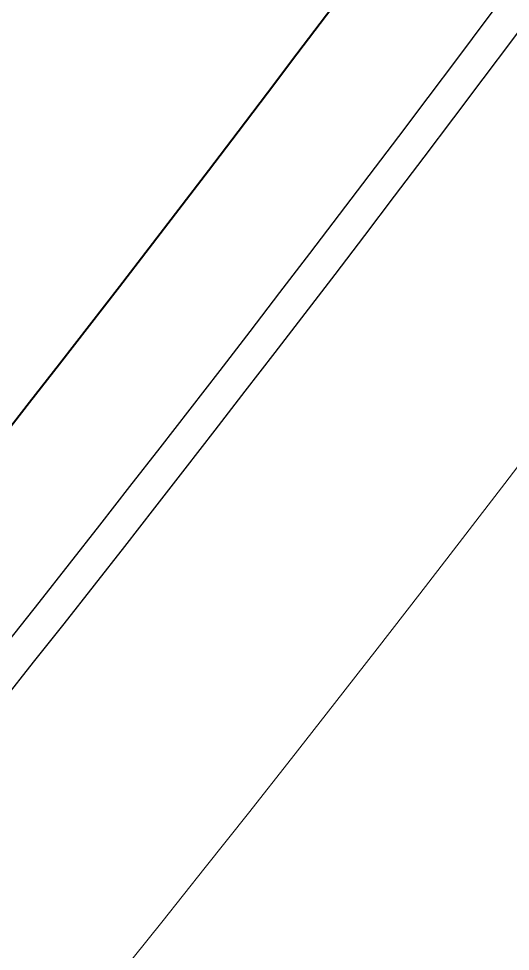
# Model space of a CAD drawing. Extents: x 2081963 to 2085386, y 738291 to 742228.
# Drawn here: x 2082830.25 to 2082837.76, y 741136.66 to 741150.91 of the extents above; entities that cross this region are included whole.
import ezdxf

# ---------------------------------------------------------------- set-up
doc = ezdxf.new("R2010")
doc.units = 0
doc.header["$MEASUREMENT"] = 0
for name, color, linetype, lineweight in [('Prop Conc 2ft 6in Curb and Gutter', 1, 'Continuous', 30), ('Prop EOT', 3, 'Continuous', 40), ('Prop Horizontal Alignment', 2, 'Continuous', 70), ('Prop Lane Lines', 9, 'Continuous', 13)]:
    doc.layers.add(name, color=color, linetype=linetype, lineweight=lineweight)
doc.layers.add('Prop Conc 4in Sidewalk', color=51, linetype='Continuous', lineweight=13, true_color=0xffff91)

msp = doc.modelspace()

# ---------------------------------------------------------------- linework, layer by layer
at = {"layer": 'Prop Conc 2ft 6in Curb and Gutter'}
for radius, start in [(452, 319.96348), (452.5, 319.96061)]:
    msp.add_arc((2082475.509, 741421.709), radius, start, 332.11546, dxfattribs=at)
at = {"layer": 'Prop Conc 4in Sidewalk', "color": 7, "linetype": 'Continuous'}
for radius, start in [(456.5, 315.01967), (461.5, 319.86228)]:
    msp.add_arc((2082475.509, 741421.709), radius, start, 332.11546, dxfattribs=at)
at = {"layer": 'Prop EOT'}
msp.add_arc((2082475.509, 741421.709), 450, 319.97503, 332.11546, dxfattribs=at)
at = {"layer": 'Prop Horizontal Alignment'}
msp.add_arc((2082475.509, 741421.709), 420, 312.21243, 337.41296, dxfattribs=at)
at = {"layer": 'Prop Lane Lines'}
for radius, start, end in [(416, 312.21243, 329.73441), (450, 319.97503, 332.11546), (424, 312.21243, 328.60119), (436, 312.21243, 328.60119)]:
    msp.add_arc((2082475.509, 741421.709), radius, start, end, dxfattribs=at)

doc.saveas('drawing.dxf')
